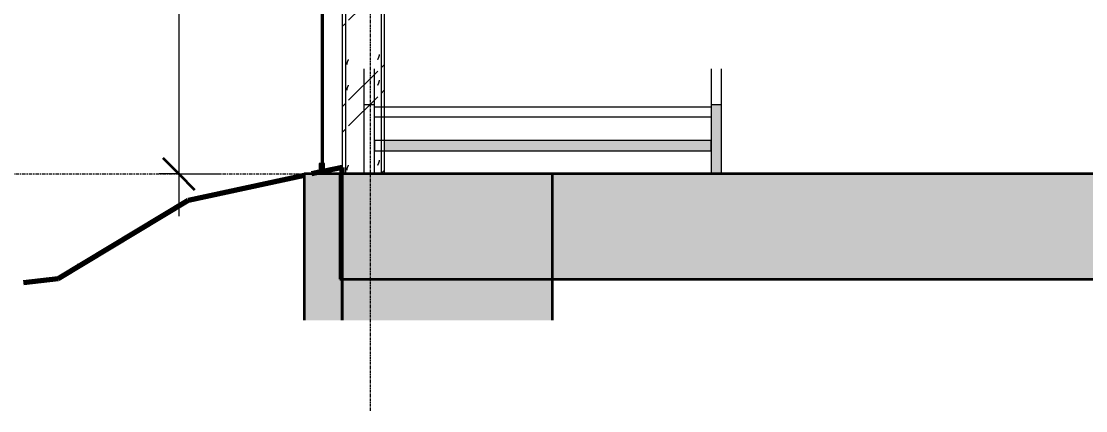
# Model space of a CAD drawing. Header units: centimetres. Extents: x -7221 to 15977, y -285 to 1507.
# Drawn here: x -6967 to -6460, y -19 to 167 of the extents above; entities that cross this region are included whole.
import ezdxf

# ---------------------------------------------------------------- set-up
doc = ezdxf.new("R2010")
doc.units = ezdxf.units.CM
doc.linetypes.add('Centre', pattern=[3.175, 0.635, -0.475, 1.59, -0.475])
doc.linetypes.add('Grid Line', pattern=[2.2225, 1.27, -0.3175, 0.3175, -0.3175])
for name, color, linetype, lineweight in [('A-ANNO-DIMS', 7, 'Continuous', 9), ('A-ANNO-DIMS-100', 7, 'Continuous', 9), ('A-FLOR', 7, 'Continuous', 9), ('A-FLOR-LEVL', 7, 'Continuous', 9), ('A-FLOR-PATT', 7, 'Continuous', 35), ('A-WALL', 7, 'Continuous', 9), ('A-WALL-PATT', 7, 'Continuous', 35), ('C-TOPO', 7, 'Continuous', 9), ('C-TOPO-MAJR', 7, 'Continuous', 70), ('S-COLS', 7, 'Continuous', 9), ('S-GRID', 7, 'Continuous', 9), ('S-STRS', 7, 'Continuous', 9)]:
    doc.layers.add(name, color=color, linetype=linetype, lineweight=lineweight)
doc.styles.add('Century Gothic_1', font='GOTHIC.TTF', dxfattribs={"height": 15})
doc.dimstyles.new('FCA_N_Cotas_E100', dxfattribs={"dimscale": 30.48, "dimtxt": 15.662524, "dimasz": 0.492126, "dimexe": 0.656168, "dimexo": 0.656168, "dimgap": 0.032808, "dimtad": 1, "dimlfac": 0.01, "dimrnd": 0.01, "dimzin": 0, "dimdsep": 46, "dimtxsty": 'Century Gothic_1', "dimblk1": 'OBLIQUE', "dimblk2": 'OBLIQUE', "dimsah": 1, "dimcen": 0.09, "dimdle": 0.656168, "dimadec": 3, "dimazin": 2, "dimtfac": 1, "dimtdec": 4, "dimtix": 1, "dimtmove": 0, "dimatfit": 3, "dimfxl": 1, "dimtvp": 1, "dimtolj": 1, "dimtzin": 0, "dimarcsym": 2})
pattern_1 = [(45, (0, 0), (-25.14472, 25.14472), []), (45, (0, 38.1), (-25.14472, 25.14472), [])]

# ---------------------------------------------------------------- blocks, each defined once
blk = doc.blocks.new('PQ_RVR_ARQ-01_ZZ_ZZ_MO_T_A_rvt-1-Elevación Eje 10')
at = {"layer": 'A-WALL-PATT', "lineweight": 9, "true_color": 0xeaeaea}
for points in [[(-6823.08, 99), (-6823.08, 938.29), (-6823.58, 938.29), (-6823.58, 99)], [(-6824.83, 94), (-6822.33, 94), (-6822.33, 99), (-6824.83, 99), (-6824.83, 94.42)]]:
    blk.add_hatch(color=254, dxfattribs=at).paths.add_polyline_path(points)
at = {"layer": 'S-STRS', "lineweight": 5, "true_color": 0xeaeaea}
for points in [[(-6633.59, 94), (-6633.59, 126.88), (-6638.59, 126.88), (-6638.59, 94)], [(-6688.67, 105), (-6638.59, 105), (-6638.59, 110), (-6793.94, 110), (-6793.94, 105), (-6757.85, 105)]]:
    blk.add_hatch(color=254, dxfattribs=at).paths.add_polyline_path(points)
at = {"layer": 'A-FLOR', "color": 254, "lineweight": 35, "true_color": 0xcccccc}
for p, q in [((-5858.47, 94), (-6813.97, 94)), ((-6813.97, 94), (-6813.97, 44)), ((-6813.97, 44), (-5858.47, 44))]:
    blk.add_line(p, q, dxfattribs=at)
at = {"layer": 'A-WALL', "color": 254, "lineweight": 35, "true_color": 0xcccccc}
for p, q in [((-6823.58, 938.29), (-6823.58, 99)), ((-6823.08, 99), (-6823.08, 938.29)), ((-6823.58, 99), (-6823.08, 99)), ((-6813.97, 94), (-6832.03, 94)), ((-6832.03, 94), (-6832.03, 24.39)), ((-6813.97, 94), (-6813.97, 24.39)), ((-6713.97, 94), (-6813.97, 94)), ((-6813.97, 24.39), (-6813.97, 94)), ((-6713.97, 24.39), (-6713.97, 94))]:
    blk.add_line(p, q, dxfattribs=at)
at = {"layer": 'A-WALL', "color": 254, "true_color": 0xcccccc}
for p, q in [((-6824.83, 99), (-6824.83, 94)), ((-6822.33, 99), (-6824.83, 99)), ((-6822.33, 94), (-6822.33, 99)), ((-6824.83, 94), (-6822.33, 94))]:
    blk.add_line(p, q, dxfattribs=at)
at = {"layer": 'C-TOPO', "color": 254, "lineweight": 70, "true_color": 0xdadada}
for p, q in [((-6813.97, 97.15), (-6822.33, 95.35)), ((-6813.97, 94), (-6813.97, 97.15)), ((-6832.03, 93.25), (-6887.18, 81.36)), ((-6824.83, 94.81), (-6828.57, 94)), ((-6887.18, 81.36), (-6948.99, 44.15)), ((-6948.99, 44.15), (-6965.4, 42.22))]:
    blk.add_line(p, q, dxfattribs=at)
at = {"layer": 'C-TOPO', "color": 254, "true_color": 0xdadada}
for p, q in [((-6822.33, 95.35), (-6813.97, 97.15)), ((-6813.97, 97.15), (-6813.97, 94)), ((-6887.18, 81.36), (-6832.03, 93.25)), ((-6828.57, 94), (-6824.83, 94.81)), ((-6948.99, 44.15), (-6887.18, 81.36)), ((-6908.62, 69.1), (-6887.18, 81.36)), ((-6965.4, 42.22), (-6948.99, 44.15))]:
    blk.add_line(p, q, dxfattribs=at)
at = {"layer": 'C-TOPO-MAJR', "color": 254, "true_color": 0xdadada}
blk.add_line((-6939.27, 50), (-6940.01, 50), dxfattribs=at)
at = {"layer": 'S-STRS', "color": 254, "true_color": 0xcccccc}
for p, q in [((-6803.61, 144.03), (-6803.61, 126.88)), ((-6798.61, 126.88), (-6798.61, 144.03)), ((-6638.59, 144.03), (-6638.59, 126.88)), ((-6633.59, 126.88), (-6633.59, 144.03)), ((-6798.61, 126.88), (-6803.61, 126.88)), ((-6803.61, 126.88), (-6803.61, 94)), ((-6798.61, 94), (-6798.61, 126.88)), ((-6633.59, 126.88), (-6638.59, 126.88)), ((-6638.59, 126.88), (-6638.59, 94)), ((-6633.59, 94), (-6633.59, 126.88)), ((-6798.61, 126), (-6638.59, 126)), ((-6638.59, 121), (-6798.61, 121)), ((-6638.59, 121), (-6798.61, 121)), ((-6638.59, 110), (-6798.61, 110)), ((-6798.61, 110), (-6798.61, 105)), ((-6638.59, 105), (-6638.59, 110)), ((-6798.61, 105), (-6638.59, 105)), ((-6803.61, 94), (-6798.61, 94)), ((-6638.59, 94), (-6633.59, 94))]:
    blk.add_line(p, q, dxfattribs=at)
blk = doc.blocks.new('FP_6-Elevación Eje 10')
at = {"layer": 'S-COLS', "color": 9, "true_color": 0xc0c0c0}
for p, q in [((-6797, 148.48), (-6796.98, 148.52)), ((-6796.98, 148.52), (-6796.96, 148.56)), ((-6796.96, 148.56), (-6796.94, 148.59)), ((-6796.94, 148.59), (-6796.92, 148.63)), ((-6796.92, 148.63), (-6796.9, 148.67)), ((-6796.9, 148.67), (-6796.88, 148.7)), ((-6796.88, 148.7), (-6796.86, 148.74)), ((-6796.86, 148.74), (-6796.85, 148.78)), ((-6796.85, 148.78), (-6796.83, 148.82)), ((-6796.83, 148.82), (-6796.81, 148.85)), ((-6796.81, 148.85), (-6796.79, 148.89)), ((-6796.79, 148.89), (-6796.77, 148.93)), ((-6796.77, 148.93), (-6796.76, 148.97)), ((-6796.76, 148.97), (-6796.74, 149)), ((-6796.74, 149), (-6796.72, 149.04)), ((-6796.72, 149.04), (-6796.7, 149.08)), ((-6796.7, 149.08), (-6796.68, 149.12)), ((-6796.68, 149.12), (-6796.67, 149.15)), ((-6796.67, 149.15), (-6796.65, 149.19)), ((-6796.65, 149.19), (-6796.63, 149.23)), ((-6796.63, 149.23), (-6796.62, 149.26)), ((-6796.62, 149.26), (-6796.6, 149.3)), ((-6796.6, 149.3), (-6796.59, 149.34)), ((-6796.59, 149.34), (-6796.57, 149.38)), ((-6796.57, 149.38), (-6796.55, 149.41)), ((-6796.55, 149.41), (-6796.54, 149.45)), ((-6796.54, 149.45), (-6796.52, 149.49)), ((-6796.52, 149.49), (-6796.51, 149.53)), ((-6796.51, 149.53), (-6796.49, 149.56)), ((-6796.49, 149.56), (-6796.48, 149.6)), ((-6796.48, 149.6), (-6796.47, 149.64)), ((-6796.47, 149.64), (-6796.45, 149.67)), ((-6796.45, 149.67), (-6796.44, 149.71)), ((-6796.44, 149.71), (-6796.43, 149.75)), ((-6796.43, 149.75), (-6796.41, 149.79)), ((-6796.41, 149.79), (-6796.4, 149.82)), ((-6796.4, 149.82), (-6796.39, 149.86)), ((-6796.39, 149.86), (-6796.38, 149.9)), ((-6796.38, 149.9), (-6796.37, 149.94)), ((-6796.37, 149.94), (-6796.36, 149.97)), ((-6796.36, 149.97), (-6796.35, 150.01)), ((-6796.35, 150.01), (-6796.34, 150.05)), ((-6796.34, 150.05), (-6796.33, 150.09)), ((-6796.33, 150.09), (-6796.32, 150.12)), ((-6796.32, 150.12), (-6796.31, 150.16)), ((-6796.31, 150.16), (-6796.3, 150.2)), ((-6796.3, 150.2), (-6796.29, 150.23)), ((-6796.29, 150.27), (-6796.28, 150.31)), ((-6796.29, 150.23), (-6796.29, 150.27)), ((-6796.28, 150.31), (-6796.27, 150.35)), ((-6796.27, 150.38), (-6796.26, 150.42)), ((-6796.27, 150.35), (-6796.27, 150.38)), ((-6796.26, 150.46), (-6796.25, 150.5)), ((-6796.26, 150.42), (-6796.26, 150.46)), ((-6796.25, 150.53), (-6796.24, 150.57)), ((-6796.25, 150.5), (-6796.25, 150.53)), ((-6796.24, 150.64), (-6796.23, 150.68)), ((-6796.24, 150.61), (-6796.24, 150.64)), ((-6796.24, 150.57), (-6796.24, 150.61)), ((-6796.23, 150.79), (-6796.23, 150.83)), ((-6796.23, 150.76), (-6796.23, 150.79)), ((-6796.23, 150.72), (-6796.23, 150.76)), ((-6796.23, 150.68), (-6796.23, 150.72)), ((-6796.83, 136.63), (-6796.81, 136.66)), ((-6796.81, 136.66), (-6796.79, 136.7)), ((-6796.79, 136.7), (-6796.77, 136.74)), ((-6796.77, 136.74), (-6796.76, 136.78)), ((-6796.76, 136.78), (-6796.74, 136.81)), ((-6796.74, 136.81), (-6796.72, 136.85)), ((-6796.72, 136.85), (-6796.7, 136.89)), ((-6796.7, 136.89), (-6796.68, 136.93)), ((-6796.68, 136.93), (-6796.67, 136.96)), ((-6796.67, 136.96), (-6796.65, 137)), ((-6796.65, 137), (-6796.63, 137.04)), ((-6796.63, 137.04), (-6796.62, 137.08)), ((-6796.62, 137.08), (-6796.6, 137.11)), ((-6796.6, 137.11), (-6796.59, 137.15)), ((-6796.59, 137.15), (-6796.57, 137.19)), ((-6796.57, 137.19), (-6796.55, 137.22)), ((-6796.55, 137.22), (-6796.54, 137.26)), ((-6796.54, 137.26), (-6796.52, 137.3)), ((-6796.52, 137.3), (-6796.51, 137.34)), ((-6796.51, 137.34), (-6796.49, 137.37)), ((-6796.49, 137.37), (-6796.48, 137.41)), ((-6796.48, 137.41), (-6796.47, 137.45)), ((-6796.47, 137.45), (-6796.45, 137.49)), ((-6796.45, 137.49), (-6796.44, 137.52)), ((-6796.44, 137.52), (-6796.43, 137.56)), ((-6796.43, 137.56), (-6796.41, 137.6)), ((-6796.41, 137.6), (-6796.4, 137.63)), ((-6796.4, 137.63), (-6796.39, 137.67)), ((-6796.39, 137.67), (-6796.38, 137.71)), ((-6796.38, 137.71), (-6796.37, 137.75)), ((-6796.37, 137.75), (-6796.36, 137.78)), ((-6796.36, 137.78), (-6796.35, 137.82)), ((-6796.35, 137.82), (-6796.34, 137.86)), ((-6796.34, 137.86), (-6796.33, 137.9)), ((-6796.33, 137.9), (-6796.32, 137.93)), ((-6796.32, 137.93), (-6796.31, 137.97)), ((-6796.31, 137.97), (-6796.3, 138.01)), ((-6796.3, 138.01), (-6796.29, 138.05)), ((-6796.29, 138.08), (-6796.28, 138.12)), ((-6796.29, 138.05), (-6796.29, 138.08)), ((-6796.28, 138.12), (-6796.27, 138.16)), ((-6796.27, 138.19), (-6796.26, 138.23)), ((-6796.27, 138.16), (-6796.27, 138.19)), ((-6796.26, 138.27), (-6796.25, 138.31)), ((-6796.26, 138.23), (-6796.26, 138.27)), ((-6796.25, 138.34), (-6796.24, 138.38)), ((-6796.25, 138.31), (-6796.25, 138.34)), ((-6796.24, 138.46), (-6796.23, 138.49)), ((-6796.24, 138.42), (-6796.24, 138.46)), ((-6796.24, 138.38), (-6796.24, 138.42)), ((-6796.23, 138.6), (-6796.23, 138.64)), ((-6796.23, 138.57), (-6796.23, 138.6)), ((-6796.23, 138.53), (-6796.23, 138.57)), ((-6796.23, 138.49), (-6796.23, 138.53)), ((-6797, 136.29), (-6796.98, 136.33)), ((-6796.98, 136.33), (-6796.96, 136.37)), ((-6796.96, 136.37), (-6796.94, 136.4)), ((-6796.94, 136.4), (-6796.92, 136.44)), ((-6796.92, 136.44), (-6796.9, 136.48)), ((-6796.9, 136.48), (-6796.88, 136.52)), ((-6796.88, 136.52), (-6796.86, 136.55)), ((-6796.86, 136.55), (-6796.85, 136.59)), ((-6796.85, 136.59), (-6796.83, 136.63)), ((-6797, 98.19), (-6796.98, 98.23)), ((-6796.98, 98.23), (-6796.96, 98.27)), ((-6796.96, 98.27), (-6796.94, 98.3)), ((-6796.94, 98.3), (-6796.92, 98.34)), ((-6796.92, 98.34), (-6796.9, 98.38)), ((-6796.9, 98.38), (-6796.88, 98.42)), ((-6796.88, 98.42), (-6796.86, 98.45)), ((-6796.86, 98.45), (-6796.85, 98.49)), ((-6796.85, 98.49), (-6796.83, 98.53)), ((-6796.83, 98.53), (-6796.81, 98.56)), ((-6796.81, 98.56), (-6796.79, 98.6)), ((-6796.79, 98.6), (-6796.77, 98.64)), ((-6796.77, 98.64), (-6796.76, 98.68)), ((-6796.76, 98.68), (-6796.74, 98.71)), ((-6796.74, 98.71), (-6796.72, 98.75)), ((-6796.72, 98.75), (-6796.7, 98.79)), ((-6796.7, 98.79), (-6796.68, 98.83)), ((-6796.68, 98.83), (-6796.67, 98.86)), ((-6796.67, 98.86), (-6796.65, 98.9)), ((-6796.65, 98.9), (-6796.63, 98.94)), ((-6796.63, 98.94), (-6796.62, 98.98)), ((-6796.62, 98.98), (-6796.6, 99.01)), ((-6796.6, 99.01), (-6796.59, 99.05)), ((-6796.59, 99.05), (-6796.57, 99.09)), ((-6796.57, 99.09), (-6796.55, 99.12)), ((-6796.55, 99.12), (-6796.54, 99.16)), ((-6796.54, 99.16), (-6796.52, 99.2)), ((-6796.52, 99.2), (-6796.51, 99.24)), ((-6796.51, 99.24), (-6796.49, 99.27)), ((-6796.49, 99.27), (-6796.48, 99.31)), ((-6796.48, 99.31), (-6796.47, 99.35)), ((-6796.47, 99.35), (-6796.45, 99.39)), ((-6796.45, 99.39), (-6796.44, 99.42)), ((-6796.44, 99.42), (-6796.43, 99.46)), ((-6796.43, 99.46), (-6796.41, 99.5)), ((-6796.41, 99.5), (-6796.4, 99.53)), ((-6796.4, 99.53), (-6796.39, 99.57)), ((-6796.39, 99.57), (-6796.38, 99.61)), ((-6796.38, 99.61), (-6796.37, 99.65)), ((-6796.37, 99.65), (-6796.36, 99.68)), ((-6796.36, 99.68), (-6796.35, 99.72)), ((-6796.35, 99.72), (-6796.34, 99.76)), ((-6796.34, 99.76), (-6796.33, 99.8)), ((-6796.33, 99.8), (-6796.32, 99.83)), ((-6796.32, 99.83), (-6796.31, 99.87)), ((-6796.31, 99.87), (-6796.3, 99.91)), ((-6796.3, 99.91), (-6796.29, 99.95)), ((-6796.29, 99.98), (-6796.28, 100.02)), ((-6796.29, 99.95), (-6796.29, 99.98)), ((-6796.28, 100.02), (-6796.27, 100.06)), ((-6796.27, 100.09), (-6796.26, 100.13)), ((-6796.27, 100.06), (-6796.27, 100.09)), ((-6796.26, 100.17), (-6796.25, 100.21)), ((-6796.26, 100.13), (-6796.26, 100.17)), ((-6796.25, 100.24), (-6796.24, 100.28)), ((-6796.25, 100.21), (-6796.25, 100.24)), ((-6796.24, 100.36), (-6796.23, 100.39)), ((-6796.24, 100.32), (-6796.24, 100.36)), ((-6796.24, 100.28), (-6796.24, 100.32)), ((-6796.23, 100.5), (-6796.23, 100.54)), ((-6796.23, 100.47), (-6796.23, 100.5)), ((-6796.23, 100.43), (-6796.23, 100.47)), ((-6796.23, 100.39), (-6796.23, 100.43))]:
    blk.add_line(p, q, dxfattribs=at)
blk = doc.blocks.new('FP_7-Elevación Eje 10')
at = {"layer": 'S-COLS', "color": 9, "true_color": 0xc0c0c0}
for p, q in [((-6811.58, 146.73), (-6811.57, 146.77)), ((-6811.57, 146.77), (-6811.56, 146.8)), ((-6811.56, 146.8), (-6811.55, 146.84)), ((-6811.55, 146.84), (-6811.54, 146.88)), ((-6811.54, 146.91), (-6811.53, 146.95)), ((-6811.54, 146.88), (-6811.54, 146.91)), ((-6811.53, 146.95), (-6811.52, 146.99)), ((-6811.52, 146.99), (-6811.5, 147.03)), ((-6811.5, 147.03), (-6811.49, 147.06)), ((-6811.49, 147.06), (-6811.48, 147.1)), ((-6811.48, 147.1), (-6811.47, 147.14)), ((-6811.47, 147.14), (-6811.46, 147.18)), ((-6811.46, 147.18), (-6811.45, 147.21)), ((-6811.45, 147.21), (-6811.43, 147.25)), ((-6811.43, 147.25), (-6811.42, 147.29)), ((-6811.42, 147.29), (-6811.41, 147.32)), ((-6811.41, 147.32), (-6811.39, 147.36)), ((-6811.39, 147.36), (-6811.38, 147.4)), ((-6811.38, 147.4), (-6811.36, 147.44)), ((-6811.36, 147.44), (-6811.35, 147.47)), ((-6811.35, 147.47), (-6811.33, 147.51)), ((-6811.33, 147.51), (-6811.32, 147.55)), ((-6811.32, 147.55), (-6811.3, 147.59)), ((-6811.3, 147.59), (-6811.29, 147.62)), ((-6811.29, 147.62), (-6811.27, 147.66)), ((-6811.27, 147.66), (-6811.26, 147.7)), ((-6811.26, 147.7), (-6811.24, 147.74)), ((-6811.24, 147.74), (-6811.22, 147.77)), ((-6811.22, 147.77), (-6811.2, 147.81)), ((-6811.2, 147.81), (-6811.19, 147.85)), ((-6811.19, 147.85), (-6811.17, 147.88)), ((-6811.17, 147.88), (-6811.15, 147.92)), ((-6811.15, 147.92), (-6811.14, 147.96)), ((-6811.14, 147.96), (-6811.12, 148)), ((-6811.12, 148), (-6811.1, 148.03)), ((-6811.1, 148.03), (-6811.08, 148.07)), ((-6811.08, 148.07), (-6811.06, 148.11)), ((-6811.06, 148.11), (-6811.04, 148.15)), ((-6811.04, 148.15), (-6811.03, 148.18)), ((-6811.03, 148.18), (-6811.01, 148.22)), ((-6811.01, 148.22), (-6810.99, 148.26)), ((-6810.99, 148.26), (-6810.97, 148.29)), ((-6810.97, 148.29), (-6810.95, 148.33)), ((-6810.95, 148.33), (-6810.93, 148.37)), ((-6810.93, 148.37), (-6810.91, 148.41)), ((-6810.91, 148.41), (-6810.9, 148.44)), ((-6810.9, 148.44), (-6810.88, 148.48)), ((-6811.64, 146.32), (-6811.63, 146.35)), ((-6811.64, 146.28), (-6811.64, 146.32)), ((-6811.64, 146.24), (-6811.64, 146.28)), ((-6811.64, 146.21), (-6811.64, 146.24)), ((-6811.64, 146.17), (-6811.64, 146.21)), ((-6811.64, 146.13), (-6811.64, 146.17)), ((-6811.63, 146.43), (-6811.62, 146.47)), ((-6811.63, 146.39), (-6811.63, 146.43)), ((-6811.63, 146.35), (-6811.63, 146.39)), ((-6811.62, 146.5), (-6811.61, 146.54)), ((-6811.62, 146.47), (-6811.62, 146.5)), ((-6811.61, 146.58), (-6811.6, 146.62)), ((-6811.61, 146.54), (-6811.61, 146.58)), ((-6811.6, 146.62), (-6811.59, 146.65)), ((-6811.59, 146.69), (-6811.58, 146.73)), ((-6811.59, 146.65), (-6811.59, 146.69)), ((-6811.64, 134.13), (-6811.63, 134.17)), ((-6811.64, 134.09), (-6811.64, 134.13)), ((-6811.64, 134.05), (-6811.64, 134.09)), ((-6811.64, 134.02), (-6811.64, 134.05)), ((-6811.64, 133.98), (-6811.64, 134.02)), ((-6811.64, 133.94), (-6811.64, 133.98)), ((-6811.63, 134.24), (-6811.62, 134.28)), ((-6811.63, 134.2), (-6811.63, 134.24)), ((-6811.63, 134.17), (-6811.63, 134.2)), ((-6811.62, 134.31), (-6811.61, 134.35)), ((-6811.62, 134.28), (-6811.62, 134.31)), ((-6811.61, 134.39), (-6811.6, 134.43)), ((-6811.61, 134.35), (-6811.61, 134.39)), ((-6811.6, 134.43), (-6811.59, 134.46)), ((-6811.59, 134.5), (-6811.58, 134.54)), ((-6811.59, 134.46), (-6811.59, 134.5)), ((-6811.58, 134.54), (-6811.57, 134.58)), ((-6811.57, 134.58), (-6811.56, 134.61)), ((-6811.56, 134.61), (-6811.55, 134.65)), ((-6811.55, 134.65), (-6811.54, 134.69)), ((-6811.54, 134.72), (-6811.53, 134.76)), ((-6811.54, 134.69), (-6811.54, 134.72)), ((-6811.53, 134.76), (-6811.52, 134.8)), ((-6811.52, 134.8), (-6811.5, 134.84)), ((-6811.5, 134.84), (-6811.49, 134.87)), ((-6811.49, 134.87), (-6811.48, 134.91)), ((-6811.48, 134.91), (-6811.47, 134.95)), ((-6811.47, 134.95), (-6811.46, 134.99)), ((-6811.46, 134.99), (-6811.45, 135.02)), ((-6811.45, 135.02), (-6811.43, 135.06)), ((-6811.43, 135.06), (-6811.42, 135.1)), ((-6811.42, 135.1), (-6811.41, 135.14)), ((-6811.41, 135.14), (-6811.39, 135.17)), ((-6811.39, 135.17), (-6811.38, 135.21)), ((-6811.38, 135.21), (-6811.36, 135.25)), ((-6811.36, 135.25), (-6811.35, 135.28)), ((-6811.35, 135.28), (-6811.33, 135.32)), ((-6811.33, 135.32), (-6811.32, 135.36)), ((-6811.32, 135.36), (-6811.3, 135.4)), ((-6811.3, 135.4), (-6811.29, 135.43)), ((-6811.29, 135.43), (-6811.27, 135.47)), ((-6811.27, 135.47), (-6811.26, 135.51)), ((-6811.26, 135.51), (-6811.24, 135.55)), ((-6811.24, 135.55), (-6811.22, 135.58)), ((-6811.22, 135.58), (-6811.2, 135.62)), ((-6811.2, 135.62), (-6811.19, 135.66)), ((-6811.19, 135.66), (-6811.17, 135.69)), ((-6811.17, 135.69), (-6811.15, 135.73)), ((-6811.15, 135.73), (-6811.14, 135.77)), ((-6811.14, 135.77), (-6811.12, 135.81)), ((-6811.12, 135.81), (-6811.1, 135.84)), ((-6811.1, 135.84), (-6811.08, 135.88)), ((-6811.08, 135.88), (-6811.06, 135.92)), ((-6811.06, 135.92), (-6811.04, 135.96)), ((-6811.04, 135.96), (-6811.03, 135.99)), ((-6811.03, 135.99), (-6811.01, 136.03)), ((-6811.01, 136.03), (-6810.99, 136.07)), ((-6810.99, 136.07), (-6810.97, 136.11)), ((-6810.97, 136.11), (-6810.95, 136.14)), ((-6810.95, 136.14), (-6810.93, 136.18)), ((-6810.93, 136.18), (-6810.91, 136.22)), ((-6810.91, 136.22), (-6810.9, 136.25)), ((-6810.9, 136.25), (-6810.88, 136.29)), ((-6811.63, 96.14), (-6811.62, 96.18)), ((-6811.62, 96.21), (-6811.61, 96.25)), ((-6811.62, 96.18), (-6811.62, 96.21)), ((-6811.61, 96.29), (-6811.6, 96.33)), ((-6811.61, 96.25), (-6811.61, 96.29)), ((-6811.6, 96.33), (-6811.59, 96.36)), ((-6811.59, 96.4), (-6811.58, 96.44)), ((-6811.59, 96.36), (-6811.59, 96.4)), ((-6811.58, 96.44), (-6811.57, 96.48)), ((-6811.57, 96.48), (-6811.56, 96.51)), ((-6811.56, 96.51), (-6811.55, 96.55)), ((-6811.55, 96.55), (-6811.54, 96.59)), ((-6811.54, 96.62), (-6811.53, 96.66)), ((-6811.54, 96.59), (-6811.54, 96.62)), ((-6811.53, 96.66), (-6811.52, 96.7)), ((-6811.52, 96.7), (-6811.5, 96.74)), ((-6811.5, 96.74), (-6811.49, 96.77)), ((-6811.49, 96.77), (-6811.48, 96.81)), ((-6811.48, 96.81), (-6811.47, 96.85)), ((-6811.47, 96.85), (-6811.46, 96.89)), ((-6811.46, 96.89), (-6811.45, 96.92)), ((-6811.45, 96.92), (-6811.43, 96.96)), ((-6811.43, 96.96), (-6811.42, 97)), ((-6811.42, 97), (-6811.41, 97.04)), ((-6811.41, 97.04), (-6811.39, 97.07)), ((-6811.39, 97.07), (-6811.38, 97.11)), ((-6811.38, 97.11), (-6811.36, 97.15)), ((-6811.36, 97.15), (-6811.35, 97.18)), ((-6811.35, 97.18), (-6811.33, 97.22)), ((-6811.33, 97.22), (-6811.32, 97.26)), ((-6811.32, 97.26), (-6811.3, 97.3)), ((-6811.3, 97.3), (-6811.29, 97.33)), ((-6811.29, 97.33), (-6811.27, 97.37)), ((-6811.27, 97.37), (-6811.26, 97.41)), ((-6811.26, 97.41), (-6811.24, 97.45)), ((-6811.24, 97.45), (-6811.22, 97.48)), ((-6811.22, 97.48), (-6811.2, 97.52)), ((-6811.2, 97.52), (-6811.19, 97.56)), ((-6811.19, 97.56), (-6811.17, 97.59)), ((-6811.17, 97.59), (-6811.15, 97.63)), ((-6811.15, 97.63), (-6811.14, 97.67)), ((-6811.14, 97.67), (-6811.12, 97.71)), ((-6811.12, 97.71), (-6811.1, 97.74)), ((-6811.1, 97.74), (-6811.08, 97.78)), ((-6811.08, 97.78), (-6811.06, 97.82)), ((-6811.06, 97.82), (-6811.04, 97.86)), ((-6811.04, 97.86), (-6811.03, 97.89)), ((-6811.03, 97.89), (-6811.01, 97.93)), ((-6811.01, 97.93), (-6810.99, 97.97)), ((-6810.99, 97.97), (-6810.97, 98.01)), ((-6810.97, 98.01), (-6810.95, 98.04)), ((-6810.95, 98.04), (-6810.93, 98.08)), ((-6810.93, 98.08), (-6810.91, 98.12)), ((-6810.91, 98.12), (-6810.9, 98.15)), ((-6810.9, 98.15), (-6810.88, 98.19)), ((-6811.64, 96.03), (-6811.63, 96.07)), ((-6811.64, 95.99), (-6811.64, 96.03)), ((-6811.64, 95.95), (-6811.64, 95.99)), ((-6811.64, 95.92), (-6811.64, 95.95)), ((-6811.64, 95.88), (-6811.64, 95.92)), ((-6811.64, 95.84), (-6811.64, 95.88)), ((-6811.63, 96.1), (-6811.63, 96.14)), ((-6811.63, 96.07), (-6811.63, 96.1))]:
    blk.add_line(p, q, dxfattribs=at)
blk = doc.blocks.new('UC-Perfil universal-Pilar - 200 x 200-V5-Elevación Eje 10')
at = {"layer": 'S-COLS', "true_color": 0xc0c0c0}
h = blk.add_hatch(dxfattribs=at)
h.set_pattern_fill('FP_2', color=9, style=0, pattern_type=2)
h.set_pattern_definition(pattern_1)
h.paths.add_polyline_path([(-6812.4, 94), (-6812.4, 933.53), (-6813.94, 933.53), (-6813.94, 94)])
h = blk.add_hatch(dxfattribs=at)
h.set_pattern_fill('FP_2', color=9, style=0, pattern_type=2)
h.set_pattern_definition(pattern_1)
h.paths.add_polyline_path([(-6810.88, 94), (-6797, 94), (-6797, 933.53), (-6810.88, 933.53), (-6810.88, 94.42)])
h = blk.add_hatch(dxfattribs=at)
h.set_pattern_fill('FP_2', color=9, style=0, pattern_type=2)
h.set_pattern_definition(pattern_1)
h.paths.add_polyline_path([(-6793.94, 94), (-6793.94, 933.53), (-6795.48, 933.53), (-6795.48, 94)])
at = {"layer": 'S-COLS'}
for p, q in [((-6813.94, 933.53), (-6813.94, 94)), ((-6812.4, 933.53), (-6812.4, 94)), ((-6795.48, 933.53), (-6795.48, 94)), ((-6793.94, 933.53), (-6793.94, 94)), ((-6812.4, 94), (-6813.94, 94)), ((-6810.88, 94), (-6812.4, 94)), ((-6797, 94), (-6810.88, 94)), ((-6795.48, 94), (-6797, 94)), ((-6793.94, 94), (-6795.48, 94))]:
    blk.add_line(p, q, dxfattribs=at)
for name in ['FP_7-Elevación Eje 10', 'FP_6-Elevación Eje 10']:
    blk.add_blockref(name, (0, 0), dxfattribs=at)
blk = doc.blocks.new('DIMBLOCK5-Elevación Eje 10')
at = {"layer": 'A-ANNO-DIMS-100'}
for p, q in [((-6891.59, 388.86), (-6891.59, 74)), ((-6891.59, 368.86), (-6911.59, 368.86)), ((-6891.59, 368.86), (-6823.93, 368.86)), ((-6891.59, 94), (-6900.99, 94)), ((-6891.59, 94), (-6871.59, 94))]:
    blk.add_line(p, q, dxfattribs=at)
at = {"layer": 'A-ANNO-DIMS-100', "lineweight": 35}
for p, q in [((-6891.59, 368.86), (-6899.09, 376.36)), ((-6891.59, 368.86), (-6884.09, 361.36)), ((-6891.59, 94), (-6899.09, 101.5)), ((-6891.59, 94), (-6884.09, 86.5))]:
    blk.add_line(p, q, dxfattribs=at)
at = {"layer": 'A-ANNO-DIMS-100', "color": 0, "insert": (-6911.82, 211.04), "char_height": 15, "width": 48.9267, "attachment_point": 1, "rotation": 90, "line_spacing_factor": 0.984502, "style": 'Century Gothic_1'}
blk.add_mtext('2.75', dxfattribs=at)
blk = doc.blocks.new('_Oblique')
at = {"color": 0, "linetype": 'ByBlock', "lineweight": -2}
blk.add_line((-0.5, -0.5), (0.5, 0.5), dxfattribs=at)

msp = doc.modelspace()

# ---------------------------------------------------------------- hatches: boundary and pattern name
at = {"layer": 'A-FLOR-PATT', "lineweight": 9, "true_color": 0x9a9a9a}
msp.add_hatch(color=253, dxfattribs=at).paths.add_polyline_path([(-5996.833, 44), (-5858.466, 44), (-5858.466, 94), (-6815.081, 94), (-6815.081, 44), (-6135.201, 44)])
at = {"layer": 'A-WALL-PATT', "lineweight": 9, "true_color": 0x9a9a9a}
for points in [[(-6832.034, 24.391), (-6813.968, 24.391), (-6813.968, 94), (-6832.034, 94)], [(-6813.968, 24.391), (-6713.968, 24.391), (-6713.968, 44), (-6813.968, 44)]]:
    msp.add_hatch(color=253, dxfattribs=at).paths.add_polyline_path(points)

# ---------------------------------------------------------------- linework, layer by layer
at = {"layer": 'A-FLOR', "lineweight": 35}
for p, q in [((-6815.081, 94), (-6815.081, 44)), ((-6813.936, 94), (-6813.968, 94)), ((-6460.445, 94), (-6793.936, 94)), ((-6815.081, 44), (-6813.968, 44)), ((-6713.968, 44), (-5858.466, 44))]:
    msp.add_line(p, q, dxfattribs=at)
at = {"layer": 'A-FLOR-LEVL', "color": 253, "linetype": 'Centre', "true_color": 0xaaaaaa}
msp.add_line((-7221.185, 94), (-5711.007, 94), dxfattribs=at)
at = {"layer": 'A-WALL', "lineweight": 35}
for p, q in [((-6813.968, 94), (-6832.034, 94)), ((-6832.034, 94), (-6832.034, 24.391)), ((-6813.968, 94), (-6813.968, 24.391)), ((-6713.968, 24.391), (-6713.968, 44))]:
    msp.add_line(p, q, dxfattribs=at)
at = {"layer": 'S-GRID', "color": 253, "linetype": 'Grid Line', "true_color": 0xaaaaaa}
msp.add_line((-6800.445, -18.626), (-6800.445, 1400.722), dxfattribs=at)

# ---------------------------------------------------------------- block references
at = {"lineweight": 5}
msp.add_blockref('PQ_RVR_ARQ-01_ZZ_ZZ_MO_T_A_rvt-1-Elevación Eje 10', (0, 0), dxfattribs=at)
at = {"layer": 'S-COLS'}
msp.add_blockref('UC-Perfil universal-Pilar - 200 x 200-V5-Elevación Eje 10', (0, 0), dxfattribs=at)

# ---------------------------------------------------------------- dimensions: what is measured, and where the dimension line sits
at = {"layer": 'A-ANNO-DIMS'}
dim = msp.add_linear_dim(base=(-6891.593, 94), p1=(-6803.932, 368.859), p2=(-6880.986, 94), angle=90, dimstyle='FCA_N_Cotas_E100', override={"dimpost": '<>', "dimfxl": 285.455285}, dxfattribs=at)
dim.commit()
dim.dimension.update_dxf_attribs({"geometry": 'DIMBLOCK5-Elevación Eje 10', "text_midpoint": (-6900.47, 231.429)})

doc.saveas('drawing.dxf')
